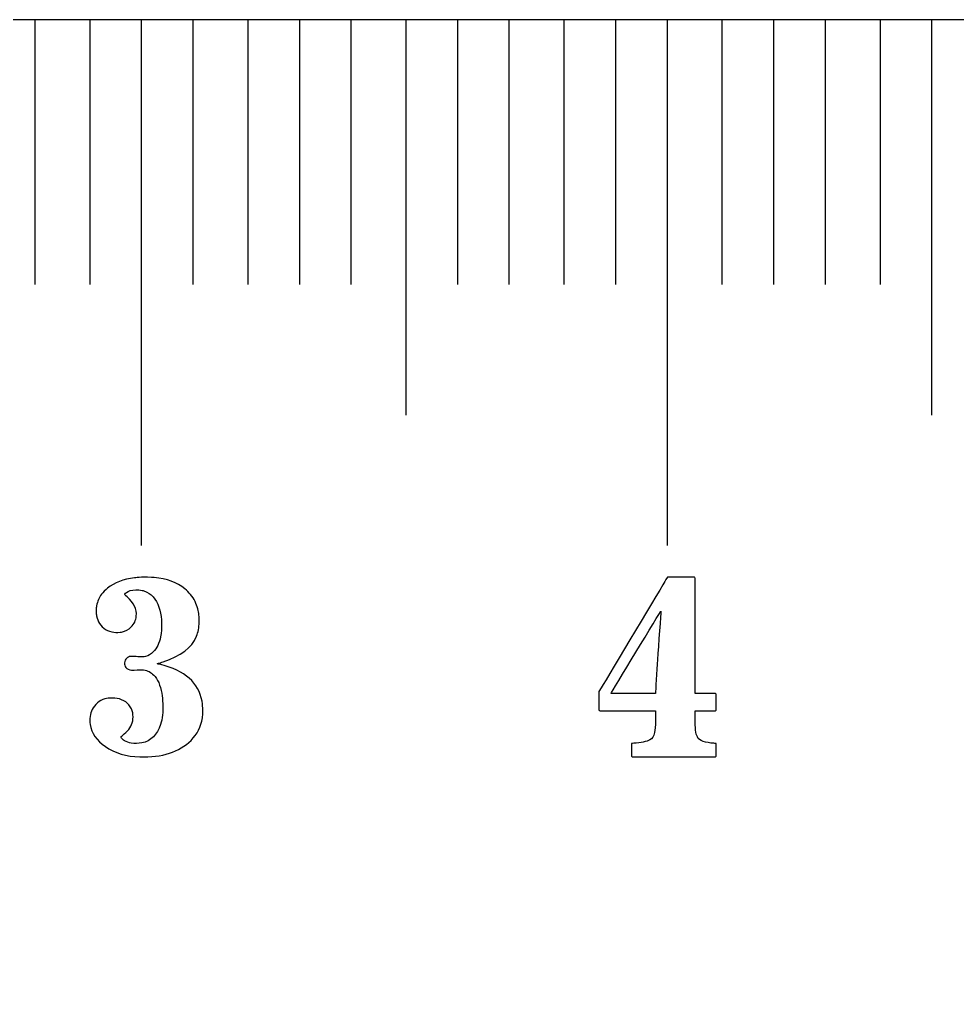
# Model space of a CAD drawing. Extents: x 0.09 to 7.25, y 10.43 to 11.9.
# Drawn here: x 1.182 to 1.883, y 11.162 to 11.895 of the extents above; entities that cross this region are included whole.
import ezdxf

# ---------------------------------------------------------------- set-up
doc = ezdxf.new("R2010")
doc.units = 0
doc.layers.add('Laag_1', color=7, linetype='CONTINUOUS')

msp = doc.modelspace()

# ---------------------------------------------------------------- linework, layer by layer
at = {"layer": 'Laag_1', "color": 1}
msp.add_lwpolyline([(0.092474, 10.428123), (0.092474, 11.895275), (7.245812, 11.895275), (7.245812, 10.428123)], close=True, dxfattribs=at)
at = {"layer": 'Laag_1', "color": 7}
for points in [[(1.193804, 11.894901), (1.193804, 11.697292)], [(1.234866, 11.894901), (1.234866, 11.697292)], [(1.273361, 11.894901), (1.273361, 11.50225)], [(1.311856, 11.894901), (1.311856, 11.697292)], [(1.352918, 11.894901), (1.352918, 11.697292)], [(1.391413, 11.894901), (1.391413, 11.697292)], [(1.429908, 11.894901), (1.429908, 11.697292)], [(1.47097, 11.894901), (1.47097, 11.599771)], [(1.509464, 11.894901), (1.509464, 11.697292)], [(1.54796, 11.894901), (1.54796, 11.697292)], [(1.589021, 11.894901), (1.589021, 11.697292)], [(1.627516, 11.894901), (1.627516, 11.697292)], [(1.666011, 11.894901), (1.666011, 11.50225)], [(1.707073, 11.894901), (1.707073, 11.697292)], [(1.745568, 11.894901), (1.745568, 11.697292)], [(1.784063, 11.894901), (1.784063, 11.697292)], [(1.825124, 11.894901), (1.825124, 11.697292)], [(1.86362, 11.894901), (1.86362, 11.599771)]]:
    msp.add_lwpolyline(points, dxfattribs=at)
at = {"layer": 'Laag_1', "color": 3}
for points in [[(1.273433, 11.478556)], [(1.661495, 11.453089)]]:
    msp.add_lwpolyline(points, close=True, dxfattribs=at)
for points in [[(1.68705, 11.373719), (1.68705, 11.378723), (1.694602, 11.378723), (1.702155, 11.378723), (1.702472, 11.379029), (1.702789, 11.379334), (1.702789, 11.38529), (1.702789, 11.391257), (1.702528, 11.391495), (1.702268, 11.391744), (1.694682, 11.391767), (1.687107, 11.3918), (1.687073, 11.434871), (1.68705, 11.477953), (1.686744, 11.47827), (1.686439, 11.478587), (1.676361, 11.478587), (1.666273, 11.478587), (1.665242, 11.476855)], [(1.266386, 11.419371), (1.264469, 11.419371), (1.263714, 11.418999)], [(1.616713, 11.395865), (1.61515, 11.39325), (1.61515, 11.386286), (1.61515, 11.379334), (1.615467, 11.379029), (1.615784, 11.378723), (1.636596, 11.378723), (1.657418, 11.378723), (1.65735, 11.3727)], [(1.657384, 11.392118), (1.657384, 11.391744), (1.640796, 11.391744)], [(1.258301, 11.358912), (1.258166, 11.359352), (1.25873, 11.359882)], [(1.639755, 11.354425), (1.639381, 11.354368), (1.639381, 11.349658), (1.639381, 11.344937), (1.639687, 11.34462), (1.639993, 11.344303), (1.671085, 11.344303), (1.702177, 11.344303), (1.702483, 11.34462), (1.702789, 11.344937), (1.702789, 11.349658), (1.702789, 11.354368), (1.702426, 11.354425)]]:
    msp.add_lwpolyline(points, dxfattribs=at)
for points in [[(1.26819, 11.478105), (1.25997, 11.477079), (1.253295, 11.474553), (1.24812, 11.470494)], [(1.273433, 11.478556), (1.270941, 11.478387), (1.269351, 11.478251), (1.26819, 11.478105)], [(1.28296, 11.478353), (1.281269, 11.478511), (1.274797, 11.478646), (1.273433, 11.478556)], [(1.305838, 11.469986), (1.299907, 11.474756), (1.292533, 11.477451), (1.28296, 11.478353)], [(1.665242, 11.476855), (1.663329, 11.473673), (1.622691, 11.405829), (1.616713, 11.395865)], [(1.243655, 11.465995), (1.241738, 11.463413), (1.240554, 11.460673), (1.239923, 11.457313)], [(1.24812, 11.470494), (1.246778, 11.469445), (1.244546, 11.467201), (1.243655, 11.465995)], [(1.262721, 11.463909), (1.261334, 11.465115), (1.26103, 11.465499), (1.26112, 11.465939)], [(1.26112, 11.465939), (1.261267, 11.46675), (1.263037, 11.467957), (1.264976, 11.468588)], [(1.264976, 11.468588), (1.267378, 11.469366), (1.270952, 11.469457), (1.273884, 11.468814)], [(1.273884, 11.468814), (1.275282, 11.468521), (1.27615, 11.468205), (1.277548, 11.467517)], [(1.277548, 11.467517), (1.28207, 11.465285), (1.285531, 11.460447), (1.287189, 11.454054)], [(1.31346, 11.460526), (1.311633, 11.464225), (1.30913, 11.467337), (1.305838, 11.469986)], [(1.269622, 11.449555), (1.270118, 11.454674), (1.267818, 11.459466), (1.262721, 11.463909)], [(1.315535, 11.455046), (1.315005, 11.457099), (1.314509, 11.458395), (1.31346, 11.460526)], [(1.239923, 11.457313), (1.239709, 11.45623), (1.239675, 11.455599), (1.239663, 11.453479)], [(1.239663, 11.453479), (1.239663, 11.451292), (1.239697, 11.450773), (1.239912, 11.449702)], [(1.287189, 11.454054), (1.2887, 11.448247), (1.288925, 11.440095), (1.287741, 11.434142)], [(1.316583, 11.445113), (1.316662, 11.449273), (1.316414, 11.451698), (1.315535, 11.455046)], [(1.624209, 11.391812), (1.624209, 11.391936), (1.661404, 11.453338), (1.661472, 11.453338)], [(1.661495, 11.453089), (1.661381, 11.452353), (1.659524, 11.427206), (1.658856, 11.417163)], [(1.661472, 11.453338), (1.661506, 11.453338), (1.661529, 11.453225), (1.661495, 11.453089)], [(1.239912, 11.449702), (1.240363, 11.447503), (1.241073, 11.445699), (1.242121, 11.444075)], [(1.242121, 11.444075), (1.244568, 11.440332), (1.2483, 11.438043), (1.252946, 11.437468)], [(1.265799, 11.441505), (1.268043, 11.443703), (1.269306, 11.446376), (1.269622, 11.449555)], [(1.314531, 11.43448), (1.315941, 11.43784), (1.316493, 11.440727), (1.316583, 11.445113)], [(1.252946, 11.437468), (1.254355, 11.437288), (1.25749, 11.437389), (1.258662, 11.437637)], [(1.258662, 11.437637), (1.261492, 11.438257), (1.263714, 11.439464), (1.265799, 11.441505)], [(1.287741, 11.434142), (1.286794, 11.429372), (1.284934, 11.425516), (1.282295, 11.422855)], [(1.289714, 11.415447), (1.302951, 11.419754), (1.310923, 11.425866), (1.314531, 11.43448)], [(1.282295, 11.422855), (1.280514, 11.421051), (1.2788, 11.420059), (1.276488, 11.419461)], [(1.261334, 11.416744), (1.259936, 11.414173), (1.260929, 11.411106), (1.263567, 11.409843)], [(1.263714, 11.418999), (1.262845, 11.41857), (1.261786, 11.417567), (1.261334, 11.416744)], [(1.270693, 11.419213), (1.269374, 11.419303), (1.267434, 11.419371), (1.266386, 11.419371)], [(1.276488, 11.419461), (1.275023, 11.419089), (1.273523, 11.419021), (1.270693, 11.419213)], [(1.286151, 11.414342), (1.286693, 11.414489), (1.288294, 11.414985), (1.289714, 11.415447)], [(1.658856, 11.417163), (1.658313, 11.408897), (1.657384, 11.393261), (1.657384, 11.392118)], [(1.263567, 11.409843), (1.264999, 11.409155), (1.266769, 11.40902), (1.270219, 11.409336)], [(1.270219, 11.409336), (1.272542, 11.40955), (1.273636, 11.40955), (1.275102, 11.409324)], [(1.275102, 11.409324), (1.278123, 11.408873), (1.280469, 11.40769), (1.282633, 11.405513)], [(1.285362, 11.413902), (1.284889, 11.413902), (1.285227, 11.414094), (1.286151, 11.414342)], [(1.287809, 11.41335), (1.286569, 11.413654), (1.285464, 11.413902), (1.285362, 11.413902)], [(1.318692, 11.385939), (1.316211, 11.399831), (1.306052, 11.408851), (1.287809, 11.41335)], [(1.282633, 11.405513), (1.285576, 11.402537), (1.287572, 11.397981), (1.288598, 11.39187)], [(1.246068, 11.387676), (1.242178, 11.386559), (1.238491, 11.383447), (1.236608, 11.379704)], [(1.25139, 11.388352), (1.248966, 11.388352), (1.247951, 11.388217), (1.246068, 11.387676)], [(1.258662, 11.387101), (1.256497, 11.387991), (1.2544, 11.388352), (1.25139, 11.388352)], [(1.266972, 11.377178), (1.26607, 11.381733), (1.263105, 11.385274), (1.258662, 11.387101)], [(1.288598, 11.39187), (1.289004, 11.389423), (1.289196, 11.387416), (1.289354, 11.384056)], [(1.319255, 11.37861), (1.319267, 11.382128), (1.319188, 11.383109), (1.318692, 11.385939)], [(1.640796, 11.391744), (1.63167, 11.391744), (1.624209, 11.391778), (1.624209, 11.391812)], [(1.236608, 11.379704), (1.235086, 11.376682), (1.234567, 11.372679), (1.235176, 11.368631)], [(1.289354, 11.384056), (1.289624, 11.378091), (1.28906, 11.372758), (1.287741, 11.36862)], [(1.318996, 11.373649), (1.319222, 11.375058), (1.319255, 11.375735), (1.319255, 11.37861)], [(1.260669, 11.361562), (1.264041, 11.364414), (1.266126, 11.367673), (1.266904, 11.371281)], [(1.266904, 11.371281), (1.267231, 11.372826), (1.267265, 11.375667), (1.266972, 11.377178)], [(1.310472, 11.356679), (1.315242, 11.361438), (1.317936, 11.366793), (1.318996, 11.373649)], [(1.65735, 11.3727), (1.657294, 11.366404), (1.657192, 11.364842), (1.656716, 11.362679)], [(1.688692, 11.359294), (1.687424, 11.361921), (1.68705, 11.365147), (1.68705, 11.373719)], [(1.235176, 11.368631), (1.236134, 11.36217), (1.239923, 11.356645), (1.246508, 11.352079)], [(1.287741, 11.36862), (1.285283, 11.360941), (1.28048, 11.356183), (1.273794, 11.35483)], [(1.265766, 11.35465), (1.262282, 11.355259), (1.258798, 11.357243), (1.258301, 11.358912)], [(1.25873, 11.359882), (1.259046, 11.360163), (1.259914, 11.360919), (1.260669, 11.361562)], [(1.272362, 11.344344), (1.288722, 11.343814), (1.301835, 11.348054), (1.310472, 11.356679)], [(1.653218, 11.357052), (1.650885, 11.35584), (1.64622, 11.354867), (1.641193, 11.35455)], [(1.656716, 11.362679), (1.65606, 11.359645), (1.655029, 11.358003), (1.653218, 11.357052)], [(1.693063, 11.35592), (1.690651, 11.356724), (1.689507, 11.357595), (1.688692, 11.359294)], [(1.700977, 11.35455), (1.698226, 11.354708), (1.694999, 11.355274), (1.693063, 11.35592)], [(1.246508, 11.352079), (1.253431, 11.347276), (1.262135, 11.344682), (1.272362, 11.344344)], [(1.273794, 11.35483), (1.271291, 11.354311), (1.2681, 11.354244), (1.265766, 11.35465)], [(1.641193, 11.35455), (1.640604, 11.354516), (1.639947, 11.354459), (1.639755, 11.354425)], [(1.702426, 11.354425), (1.702223, 11.354459), (1.701566, 11.354516), (1.700977, 11.35455)]]:
    msp.add_open_spline(points, degree=3, dxfattribs=at)

doc.saveas('drawing.dxf')
